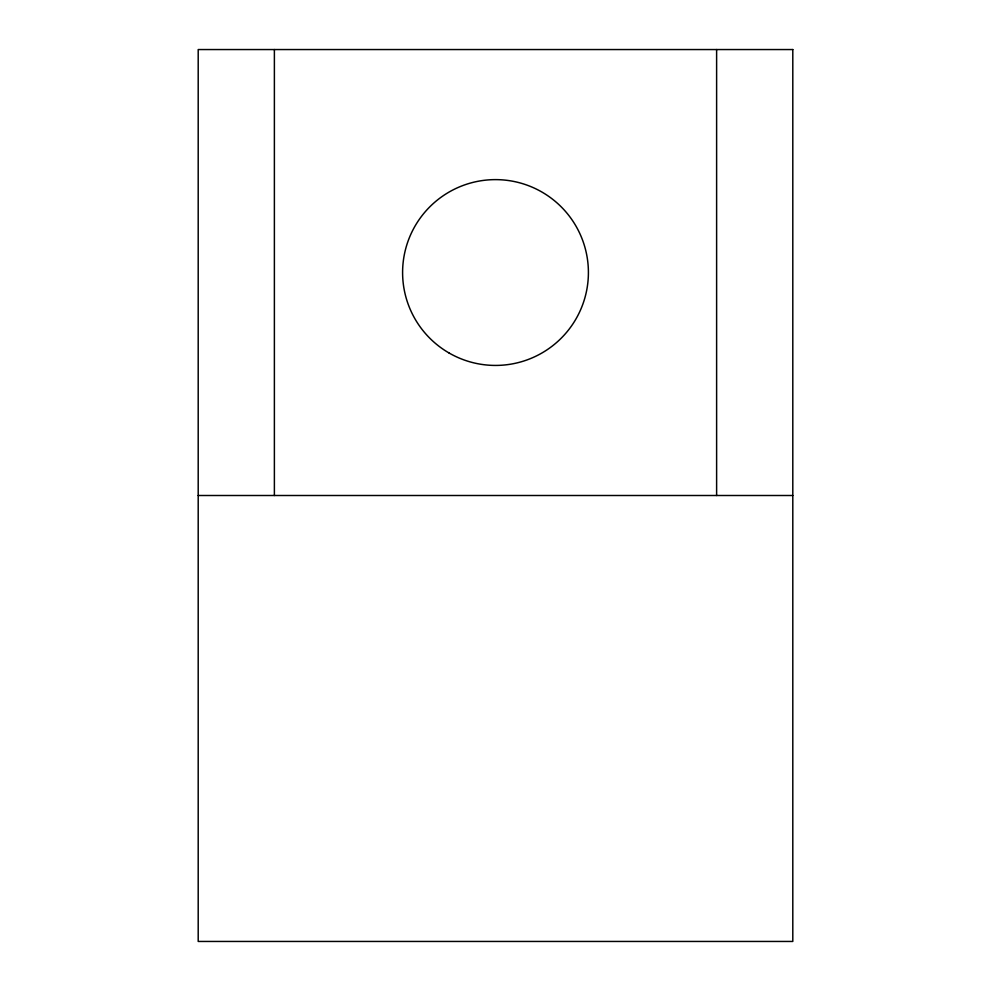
<?xml version="1.0" encoding="UTF-8"?>
<svg xmlns="http://www.w3.org/2000/svg" width="991" height="991" viewBox="0 0 991 991"><rect width="100%" height="100%" fill="white"/><g stroke="black" fill="none" stroke-linecap="round" stroke-linejoin="round"><path stroke-width="1.49" d="M198.2 495.5L792.8 495.5M716.617 49.55L716.617 495.5M274.383 49.55L274.383 495.5M792.8 49.55L198.2 49.55L198.2 941.45L792.8 941.45L792.8 49.55M449.047 352.982A92.906 92.906 0 0 0 588.406 272.525A92.906 92.906 0 0 0 449.047 192.068A92.906 92.906 0 0 0 449.047 352.982"/></g></svg>
